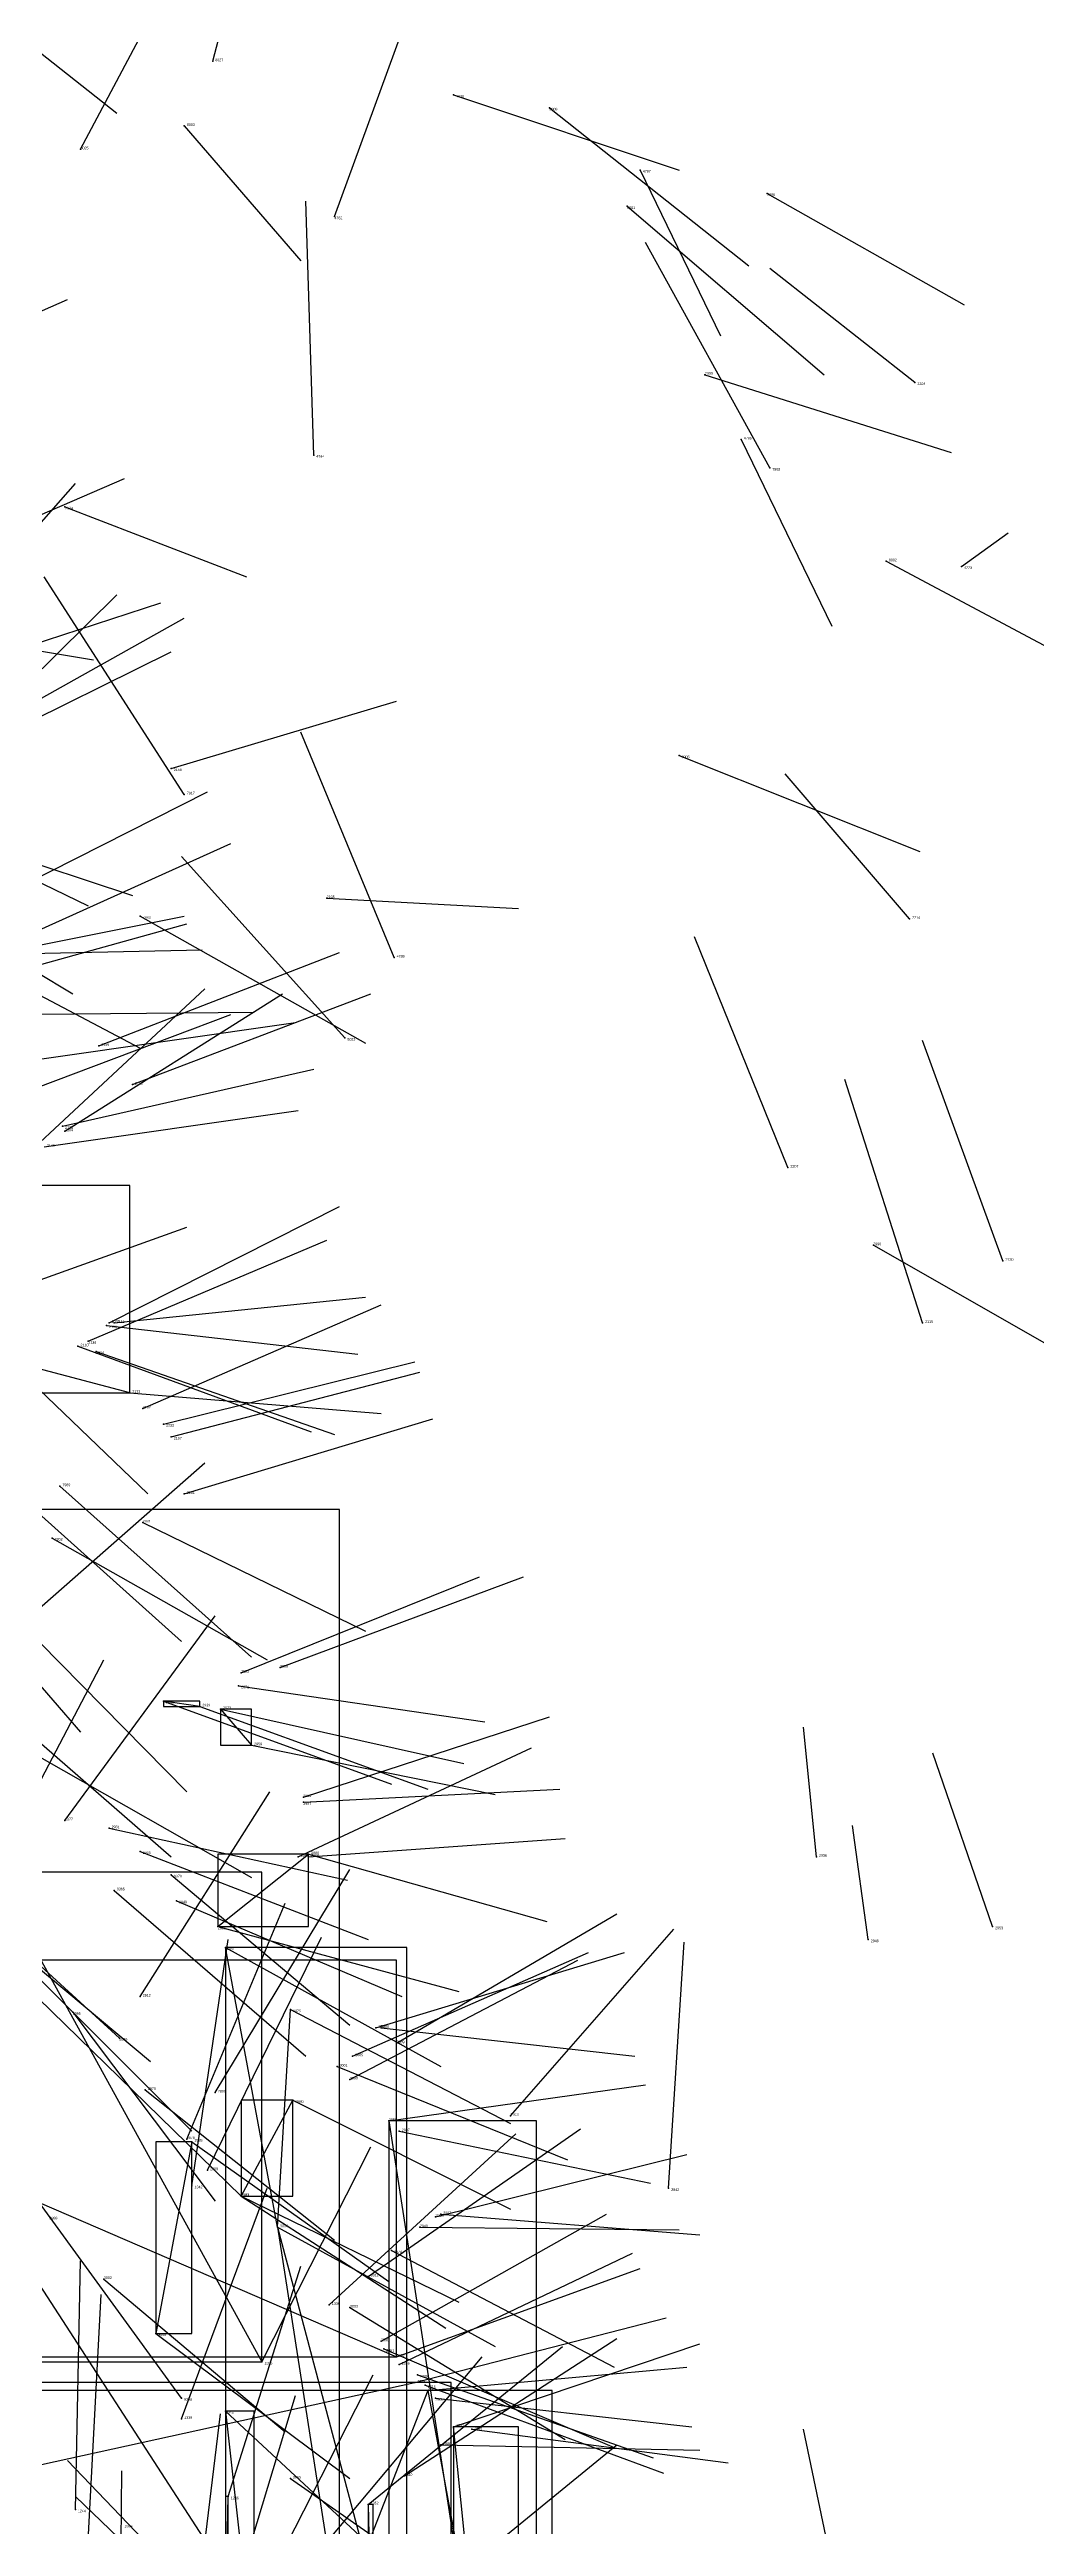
# Model space of a CAD drawing. Extents: x 59.1 to 70.8, y 600.3 to 605.1.
# Drawn here: x 68.139 to 68.52, y 602.336 to 603.293 of the extents above; entities that cross this region are included whole.
import ezdxf

# ---------------------------------------------------------------- set-up
doc = ezdxf.new("R2010")
doc.units = 0
for name, color, linetype in [('Clients', 3, 'CONTINUOUS'), ('Facilities', 3, 'CONTINUOUS'), ('Facilities_lines', 3, 'CONTINUOUS'), ('Min_max_boxes', 1, 'CONTINUOUS'), ('Normals', 1, 'CONTINUOUS'), ('Source_points', 5, 'CONTINUOUS'), ('Text', 3, 'CONTINUOUS')]:
    doc.layers.add(name, color=color, linetype=linetype)

msp = doc.modelspace()

# ---------------------------------------------------------------- linework, layer by layer
at = {"layer": 'Clients', "color": 5}
for p in [(68.183, 602.655, 449.027), (68.217, 602.638, 448.905), (68.239, 602.596, 448.81), (68.207, 602.56, 448.877), (68.232, 602.536, 448.755), (68.233, 602.501, 448.751), (68.213, 602.464, 448.643), (68.18, 602.411, 448.698), (68.221, 602.4, 447.855), (68.273, 602.402, 448.09), (68.28, 602.392, 448.029), (68.295, 602.375, 447.925), (68.208, 602.348, 447.632)]:
    msp.add_point(p, dxfattribs=at)
at = {"layer": 'Facilities', "color": 3}
for p in [(68.202, 603.288, 461.369), (68.295, 603.275, 459.977), (68.332, 603.27, 460.682), (68.191, 603.263, 460.671), (68.151, 603.254, 461.312), (68.367, 603.246, 458.247), (68.362, 603.232, 460.758), (68.416, 603.237, 460.61), (68.249, 603.228, 457.311), (68.392, 603.167, 460.275), (68.473, 603.164, 448.526), (68.241, 603.136, 458.045), (68.406, 603.142, 458.107), (68.417, 603.131, 462.125), (68.145, 603.116, 459.666), (68.462, 603.095, 460.521), (68.491, 603.093, 457.056), (68.186, 603.015, 448.549), (68.382, 603.02, 460.264), (68.191, 603.005, 462.338), (68.246, 602.965, 448.652), (68.174, 602.958, 460.226), (68.471, 602.957, 448.906), (68.272, 602.942, 458.017), (68.158, 602.908, 448.686), (68.253, 602.911, 460.861), (68.171, 602.893, 448.679), (68.144, 602.877, 449.354), (68.145, 602.875, 449.268), (68.424, 602.861, 448.936), (68.457, 602.831, 460.1), (68.507, 602.825, 449.116), (68.162, 602.801, 449.087), (68.164, 602.801, 449.17), (68.476, 602.801, 449.055), (68.15, 602.792, 449.343), (68.154, 602.794, 449.007), (68.161, 602.8, 449.253), (68.157, 602.79, 449.22), (68.17, 602.774, 449.157), (68.175, 602.768, 448.915), (68.183, 602.762, 449.035), (68.186, 602.757, 448.973), (68.143, 602.738, 460.196), (68.191, 602.735, 448.982), (68.14, 602.718, 449.216), (68.175, 602.724, 449.154), (68.228, 602.668, 448.713), (68.212, 602.661, 448.93), (68.213, 602.666, 448.764), (68.197, 602.653, 449.02), (68.205, 602.652, 448.968), (68.237, 602.618, 448.721), (68.237, 602.616, 448.784), (68.145, 602.609, 448.471), (68.162, 602.606, 449.062), (68.174, 602.597, 449.003), (68.235, 602.595, 448.646), (68.239, 602.595, 448.726), (68.435, 602.595, 449.562), (68.164, 602.582, 460.212), (68.186, 602.588, 460.616), (68.188, 602.578, 448.939), (68.204, 602.568, 448.91), (68.455, 602.563, 449.574), (68.503, 602.568, 449.565), (68.148, 602.535, 448.943), (68.174, 602.541, 448.352), (68.166, 602.525, 460.66), (68.265, 602.529, 448.57), (68.267, 602.529, 448.651), (68.256, 602.518, 448.495), (68.273, 602.523, 448.398), (68.176, 602.505, 448.88), (68.25, 602.514, 448.691), (68.255, 602.509, 448.389), (68.203, 602.504, 448.1), (68.192, 602.486, 448), (68.27, 602.493, 448.51), (68.274, 602.489, 448.571), (68.317, 602.495, 449.341), (68.194, 602.485, 448.816), (68.194, 602.468, 447.954), (68.2, 602.474, 448.032), (68.378, 602.467, 449.47), (68.213, 602.464, 448.755), (68.29, 602.457, 448.473), (68.227, 602.452, 448.695), (68.282, 602.452, 449.052), (68.288, 602.456, 448.39), (68.271, 602.443, 448.565), (68.16, 602.432, 448.76), (68.262, 602.433, 447.997), (68.247, 602.422, 447.922), (68.255, 602.421, 448.571), (68.267, 602.408, 448.15), (68.268, 602.405, 448.451), (68.274, 602.399, 447.967), (68.281, 602.395, 448.328), (68.284, 602.391, 448.388), (68.19, 602.386, 460.309), (68.207, 602.381, 448.576), (68.285, 602.389, 448.207), (68.288, 602.386, 448.267), (68.19, 602.378, 447.792), (68.302, 602.374, 448.23), (68.29, 602.368, 448.184), (68.232, 602.355, 448.452), (68.276, 602.356, 447.865), (68.149, 602.343, 447.73), (68.262, 602.345, 447.791)]:
    msp.add_point(p, dxfattribs=at)
at = {"layer": 'Facilities_lines', "color": 3}
for p, q in [((68.17, 602.774, 449.157), (67.869, 602.854, 449.178)), ((67.941, 602.729, 448.883), (68.251, 602.251, 448.219)), ((67.941, 602.729, 448.883), (68.213, 602.464, 448.643)), ((68.197, 602.653, 449.02), (68.183, 602.655, 449.027)), ((68.205, 602.652, 448.968), (68.217, 602.638, 448.905)), ((68.204, 602.568, 448.91), (68.239, 602.596, 448.81)), ((68.117, 602.589, 448.406), (68.221, 602.4, 447.855)), ((67.918, 602.555, 448.688), (68.273, 602.402, 448.09)), ((68.227, 602.452, 448.695), (68.207, 602.56, 448.877)), ((68.227, 602.452, 448.695), (68.232, 602.536, 448.755)), ((68.213, 602.464, 448.755), (68.233, 602.501, 448.751)), ((68.27, 602.493, 448.51), (68.327, 602.124, 447.42)), ((68.194, 602.485, 448.816), (68.18, 602.411, 448.698)), ((68.227, 602.452, 448.695), (68.26, 602.24, 448.16)), ((68.227, 602.452, 448.695), (68.277, 602.264, 448.204)), ((67.897, 602.308, 447.84), (68.28, 602.392, 448.029)), ((68.285, 602.389, 448.207), (68.07, 601.837, 446.737)), ((68.207, 602.381, 448.576), (68.218, 602.282, 448.34)), ((68.285, 602.389, 448.207), (68.333, 602.129, 447.499)), ((68.312, 602.205, 447.606), (68.295, 602.375, 447.925)), ((68.207, 602.298, 447.595), (68.208, 602.348, 447.632)), ((68.262, 602.345, 447.791), (68.264, 602.257, 447.56))]:
    msp.add_line(p, q, dxfattribs=at)
at = {"layer": 'Min_max_boxes', "color": 1}
for p, q in [((68.17, 602.854, 449.157), (67.869, 602.854, 449.157)), ((68.17, 602.854, 449.178), (67.869, 602.854, 449.178)), ((68.17, 602.774, 449.157), (68.17, 602.854, 449.157)), ((68.17, 602.774, 449.178), (68.17, 602.854, 449.178)), ((68.17, 602.854, 449.157), (68.17, 602.854, 449.178)), ((67.869, 602.774, 449.157), (68.17, 602.774, 449.157)), ((67.869, 602.774, 449.178), (68.17, 602.774, 449.178)), ((68.17, 602.774, 449.157), (68.17, 602.774, 449.178)), ((68.251, 602.729, 448.219), (67.941, 602.729, 448.219)), ((68.251, 602.729, 448.883), (67.941, 602.729, 448.883)), ((68.251, 602.251, 448.219), (68.251, 602.729, 448.219)), ((68.251, 602.251, 448.883), (68.251, 602.729, 448.883)), ((68.251, 602.729, 448.219), (68.251, 602.729, 448.883)), ((68.197, 602.655, 449.02), (68.183, 602.655, 449.02)), ((68.183, 602.655, 449.02), (68.183, 602.653, 449.02)), ((68.197, 602.655, 449.027), (68.183, 602.655, 449.027)), ((68.183, 602.655, 449.027), (68.183, 602.653, 449.027)), ((68.183, 602.655, 449.02), (68.183, 602.655, 449.027)), ((68.183, 602.653, 449.02), (68.197, 602.653, 449.02)), ((68.183, 602.653, 449.027), (68.197, 602.653, 449.027)), ((68.183, 602.653, 449.02), (68.183, 602.653, 449.027)), ((68.197, 602.653, 449.02), (68.197, 602.655, 449.02)), ((68.197, 602.653, 449.027), (68.197, 602.655, 449.027)), ((68.197, 602.655, 449.02), (68.197, 602.655, 449.027)), ((68.197, 602.653, 449.02), (68.197, 602.653, 449.027)), ((68.217, 602.652, 448.905), (68.205, 602.652, 448.905)), ((68.205, 602.652, 448.905), (68.205, 602.638, 448.905)), ((68.217, 602.652, 448.968), (68.205, 602.652, 448.968)), ((68.205, 602.652, 448.968), (68.205, 602.638, 448.968)), ((68.205, 602.652, 448.905), (68.205, 602.652, 448.968)), ((68.217, 602.638, 448.905), (68.217, 602.652, 448.905)), ((68.217, 602.638, 448.968), (68.217, 602.652, 448.968)), ((68.217, 602.652, 448.905), (68.217, 602.652, 448.968)), ((68.205, 602.638, 448.905), (68.217, 602.638, 448.905)), ((68.205, 602.638, 448.968), (68.217, 602.638, 448.968)), ((68.205, 602.638, 448.905), (68.205, 602.638, 448.968)), ((68.217, 602.638, 448.905), (68.217, 602.638, 448.968)), ((68.239, 602.596, 448.81), (68.204, 602.596, 448.81)), ((68.204, 602.596, 448.81), (68.204, 602.568, 448.81)), ((68.239, 602.596, 448.91), (68.204, 602.596, 448.91)), ((68.204, 602.596, 448.91), (68.204, 602.568, 448.91)), ((68.204, 602.596, 448.81), (68.204, 602.596, 448.91)), ((68.239, 602.568, 448.81), (68.239, 602.596, 448.81)), ((68.239, 602.568, 448.91), (68.239, 602.596, 448.91)), ((68.239, 602.596, 448.81), (68.239, 602.596, 448.91)), ((68.221, 602.589, 447.855), (68.117, 602.589, 447.855)), ((68.221, 602.589, 448.406), (68.117, 602.589, 448.406)), ((68.221, 602.4, 447.855), (68.221, 602.589, 447.855)), ((68.221, 602.4, 448.406), (68.221, 602.589, 448.406)), ((68.221, 602.589, 447.855), (68.221, 602.589, 448.406)), ((68.204, 602.568, 448.81), (68.239, 602.568, 448.81)), ((68.204, 602.568, 448.91), (68.239, 602.568, 448.91)), ((68.204, 602.568, 448.81), (68.204, 602.568, 448.91)), ((68.239, 602.568, 448.81), (68.239, 602.568, 448.91)), ((68.273, 602.555, 448.09), (67.918, 602.555, 448.09)), ((68.273, 602.555, 448.688), (67.918, 602.555, 448.688)), ((68.277, 602.56, 448.16), (68.207, 602.56, 448.16)), ((68.207, 602.56, 448.16), (68.207, 602.24, 448.16)), ((68.277, 602.56, 448.877), (68.207, 602.56, 448.877)), ((68.207, 602.56, 448.877), (68.207, 602.24, 448.877)), ((68.207, 602.56, 448.16), (68.207, 602.56, 448.877)), ((68.273, 602.402, 448.09), (68.273, 602.555, 448.09)), ((68.273, 602.402, 448.688), (68.273, 602.555, 448.688)), ((68.273, 602.555, 448.09), (68.273, 602.555, 448.688)), ((68.277, 602.24, 448.16), (68.277, 602.56, 448.16)), ((68.277, 602.24, 448.877), (68.277, 602.56, 448.877)), ((68.277, 602.56, 448.16), (68.277, 602.56, 448.877)), ((68.233, 602.501, 448.751), (68.213, 602.501, 448.751)), ((68.213, 602.501, 448.751), (68.213, 602.464, 448.751)), ((68.233, 602.501, 448.755), (68.213, 602.501, 448.755)), ((68.213, 602.501, 448.755), (68.213, 602.464, 448.755)), ((68.213, 602.501, 448.751), (68.213, 602.501, 448.755)), ((68.233, 602.464, 448.751), (68.233, 602.501, 448.751)), ((68.233, 602.464, 448.755), (68.233, 602.501, 448.755)), ((68.233, 602.501, 448.751), (68.233, 602.501, 448.755)), ((68.327, 602.493, 447.42), (68.27, 602.493, 447.42)), ((68.27, 602.493, 447.42), (68.27, 602.124, 447.42)), ((68.327, 602.493, 448.51), (68.27, 602.493, 448.51)), ((68.27, 602.493, 448.51), (68.27, 602.124, 448.51)), ((68.27, 602.493, 447.42), (68.27, 602.493, 448.51)), ((68.327, 602.124, 447.42), (68.327, 602.493, 447.42)), ((68.327, 602.124, 448.51), (68.327, 602.493, 448.51)), ((68.327, 602.493, 447.42), (68.327, 602.493, 448.51)), ((68.194, 602.485, 448.698), (68.18, 602.485, 448.698)), ((68.18, 602.485, 448.698), (68.18, 602.411, 448.698)), ((68.194, 602.485, 448.816), (68.18, 602.485, 448.816)), ((68.18, 602.485, 448.816), (68.18, 602.411, 448.816)), ((68.18, 602.485, 448.698), (68.18, 602.485, 448.816)), ((68.194, 602.411, 448.698), (68.194, 602.485, 448.698)), ((68.194, 602.411, 448.816), (68.194, 602.485, 448.816)), ((68.194, 602.485, 448.698), (68.194, 602.485, 448.816)), ((68.213, 602.464, 448.751), (68.233, 602.464, 448.751)), ((68.213, 602.464, 448.755), (68.233, 602.464, 448.755)), ((68.213, 602.464, 448.751), (68.213, 602.464, 448.755)), ((68.233, 602.464, 448.751), (68.233, 602.464, 448.755)), ((68.18, 602.411, 448.698), (68.194, 602.411, 448.698)), ((68.18, 602.411, 448.816), (68.194, 602.411, 448.816)), ((68.18, 602.411, 448.698), (68.18, 602.411, 448.816)), ((68.194, 602.411, 448.698), (68.194, 602.411, 448.816)), ((67.918, 602.402, 448.09), (68.273, 602.402, 448.09)), ((67.918, 602.402, 448.688), (68.273, 602.402, 448.688)), ((68.117, 602.4, 447.855), (68.221, 602.4, 447.855)), ((68.117, 602.4, 448.406), (68.221, 602.4, 448.406)), ((68.221, 602.4, 447.855), (68.221, 602.4, 448.406)), ((68.273, 602.402, 448.09), (68.273, 602.402, 448.688)), ((68.294, 602.392, 447.84), (67.897, 602.392, 447.84)), ((68.294, 602.392, 448.029), (67.897, 602.392, 448.029)), ((68.294, 602.291, 447.84), (68.294, 602.392, 447.84)), ((68.294, 602.291, 448.029), (68.294, 602.392, 448.029)), ((68.294, 602.392, 447.84), (68.294, 602.392, 448.029)), ((68.333, 602.389, 446.737), (68.07, 602.389, 446.737)), ((68.333, 602.389, 448.207), (68.07, 602.389, 448.207)), ((68.218, 602.381, 448.34), (68.207, 602.381, 448.34)), ((68.207, 602.381, 448.34), (68.207, 602.282, 448.34)), ((68.218, 602.381, 448.576), (68.207, 602.381, 448.576)), ((68.207, 602.381, 448.576), (68.207, 602.282, 448.576)), ((68.207, 602.381, 448.34), (68.207, 602.381, 448.576)), ((68.218, 602.282, 448.34), (68.218, 602.381, 448.34)), ((68.218, 602.282, 448.576), (68.218, 602.381, 448.576)), ((68.218, 602.381, 448.34), (68.218, 602.381, 448.576)), ((68.333, 601.837, 446.737), (68.333, 602.389, 446.737)), ((68.333, 601.837, 448.207), (68.333, 602.389, 448.207)), ((68.333, 602.389, 446.737), (68.333, 602.389, 448.207)), ((68.32, 602.375, 447.606), (68.295, 602.375, 447.606)), ((68.295, 602.375, 447.606), (68.295, 602.205, 447.606)), ((68.32, 602.375, 447.925), (68.295, 602.375, 447.925)), ((68.295, 602.375, 447.925), (68.295, 602.205, 447.925)), ((68.295, 602.375, 447.606), (68.295, 602.375, 447.925)), ((68.32, 602.205, 447.606), (68.32, 602.375, 447.606)), ((68.32, 602.205, 447.925), (68.32, 602.375, 447.925)), ((68.32, 602.375, 447.606), (68.32, 602.375, 447.925)), ((68.208, 602.348, 447.595), (68.207, 602.348, 447.595)), ((68.207, 602.348, 447.595), (68.207, 602.298, 447.595)), ((68.208, 602.348, 447.632), (68.207, 602.348, 447.632)), ((68.207, 602.348, 447.632), (68.207, 602.298, 447.632)), ((68.207, 602.348, 447.595), (68.207, 602.348, 447.632)), ((68.208, 602.298, 447.595), (68.208, 602.348, 447.595)), ((68.208, 602.298, 447.632), (68.208, 602.348, 447.632)), ((68.208, 602.348, 447.595), (68.208, 602.348, 447.632)), ((68.264, 602.345, 447.56), (68.262, 602.345, 447.56)), ((68.262, 602.345, 447.56), (68.262, 602.257, 447.56)), ((68.264, 602.345, 447.791), (68.262, 602.345, 447.791)), ((68.262, 602.345, 447.791), (68.262, 602.257, 447.791)), ((68.262, 602.345, 447.56), (68.262, 602.345, 447.791)), ((68.264, 602.257, 447.56), (68.264, 602.345, 447.56)), ((68.264, 602.257, 447.791), (68.264, 602.345, 447.791)), ((68.264, 602.345, 447.56), (68.264, 602.345, 447.791))]:
    msp.add_line(p, q, dxfattribs=at)
at = {"layer": 'Normals', "color": 1}
for p, q in [((68.202, 603.288, 461.369), (68.224, 603.371, 461.317)), ((68.151, 603.254, 461.312), (68.194, 603.335, 461.273)), ((68.249, 603.228, 457.311), (68.28, 603.313, 457.267)), ((68.118, 603.305, 460.813), (68.165, 603.268, 460.893)), ((68.295, 603.275, 459.977), (68.382, 603.246, 459.938)), ((68.332, 603.27, 460.682), (68.409, 603.209, 460.663)), ((68.191, 603.263, 460.671), (68.236, 603.211, 460.744)), ((68.367, 603.246, 458.247), (68.398, 603.182, 458.317)), ((68.241, 603.136, 458.045), (68.238, 603.234, 458.026)), ((68.362, 603.232, 460.758), (68.438, 603.167, 460.756)), ((68.416, 603.237, 460.61), (68.492, 603.194, 460.561)), ((68.417, 603.131, 462.125), (68.369, 603.218, 462.116)), ((68.473, 603.164, 448.526), (68.417, 603.208, 448.596)), ((68.054, 603.156, 450.037), (68.146, 603.196, 450.036)), ((68.392, 603.167, 460.275), (68.487, 603.137, 460.279)), ((68.406, 603.142, 458.107), (68.441, 603.07, 458.167)), ((68.076, 603.087, 449.941), (68.168, 603.127, 449.94)), ((68.083, 603.05, 449.651), (68.149, 603.125, 449.647)), ((68.145, 603.116, 459.666), (68.215, 603.089, 459.6)), ((68.491, 603.093, 457.056), (68.509, 603.106, 457.154)), ((68.191, 603.005, 462.338), (68.137, 603.089, 462.33)), ((68.462, 603.095, 460.521), (68.55, 603.048, 460.514)), ((68.087, 603.048, 449.772), (68.182, 603.079, 449.776)), ((68.094, 603.012, 449.613), (68.165, 603.082, 449.604)), ((68.059, 603.073, 450.034), (68.156, 603.057, 450.052)), ((68.107, 603.026, 448.873), (68.191, 603.073, 448.898)), ((68.097, 603.016, 449.694), (68.186, 603.06, 449.705)), ((68.186, 603.015, 448.549), (68.273, 603.041, 448.508)), ((68.272, 602.942, 458.017), (68.236, 603.029, 457.983)), ((68.382, 603.02, 460.264), (68.475, 602.983, 460.271)), ((68.471, 602.957, 448.906), (68.423, 603.013, 448.974)), ((68.065, 603.005, 449.969), (68.154, 602.962, 449.986)), ((68.111, 602.961, 449.53), (68.2, 603.006, 449.517)), ((68.077, 602.997, 449.875), (68.171, 602.966, 449.886)), ((68.118, 602.945, 449.505), (68.209, 602.986, 449.495)), ((68.063, 602.979, 449.865), (68.148, 602.928, 449.881)), ((68.253, 602.911, 460.861), (68.19, 602.981, 460.827)), ((68.246, 602.965, 448.652), (68.32, 602.961, 448.585)), ((68.101, 602.94, 448.633), (68.191, 602.958, 448.594)), ((68.102, 602.93, 448.602), (68.192, 602.955, 448.567)), ((68.174, 602.958, 460.226), (68.261, 602.909, 460.216)), ((68.089, 602.952, 449.737), (68.174, 602.907, 449.764)), ((68.101, 602.943, 448.886), (68.198, 602.945, 448.912)), ((68.424, 602.861, 448.936), (68.388, 602.95, 448.964)), ((68.158, 602.908, 448.686), (68.251, 602.944, 448.679)), ((68.126, 602.862, 449.114), (68.199, 602.93, 449.111)), ((68.145, 602.875, 449.268), (68.229, 602.928, 449.257)), ((68.171, 602.893, 448.679), (68.263, 602.928, 448.664)), ((68.116, 602.885, 448.865), (68.209, 602.92, 448.877)), ((68.121, 602.92, 449.551), (68.218, 602.921, 449.574)), ((68.136, 602.903, 449.427), (68.234, 602.917, 449.438)), ((68.507, 602.825, 449.116), (68.476, 602.91, 449.159)), ((68.144, 602.877, 449.354), (68.241, 602.899, 449.363)), ((68.476, 602.801, 449.055), (68.446, 602.895, 449.071)), ((68.137, 602.869, 449.439), (68.235, 602.883, 449.45)), ((68.162, 602.801, 449.087), (68.251, 602.846, 449.089)), ((68.1, 602.805, 448.839), (68.192, 602.838, 448.817)), ((68.154, 602.794, 449.007), (68.246, 602.833, 449.007)), ((68.457, 602.831, 460.1), (68.541, 602.783, 460.075)), ((68.164, 602.801, 449.17), (68.261, 602.811, 449.193)), ((68.175, 602.768, 448.915), (68.267, 602.808, 448.917)), ((68.15, 602.792, 449.343), (68.24, 602.759, 449.371)), ((68.161, 602.8, 449.253), (68.258, 602.789, 449.272)), ((68.125, 602.785, 460.662), (68.177, 602.735, 460.732)), ((68.157, 602.79, 449.22), (68.249, 602.758, 449.245)), ((68.183, 602.762, 449.035), (68.28, 602.786, 449.034)), ((68.186, 602.757, 448.973), (68.282, 602.782, 448.963)), ((68.17, 602.774, 449.157), (68.267, 602.766, 449.179)), ((68.191, 602.735, 448.982), (68.287, 602.764, 448.976)), ((68.133, 602.689, 448.599), (68.199, 602.747, 448.55)), ((68.121, 602.74, 449.34), (68.19, 602.678, 449.378)), ((68.143, 602.738, 460.196), (68.217, 602.672, 460.183)), ((68.14, 602.718, 449.216), (68.223, 602.671, 449.244)), ((68.175, 602.724, 449.154), (68.261, 602.682, 449.182)), ((68.099, 602.703, 459.634), (68.151, 602.643, 459.574)), ((68.213, 602.666, 448.764), (68.305, 602.703, 448.755)), ((68.228, 602.668, 448.713), (68.322, 602.703, 448.708)), ((68.145, 602.609, 448.471), (68.203, 602.688, 448.45)), ((68.127, 602.686, 449.264), (68.192, 602.62, 449.302)), ((68.117, 602.589, 448.406), (68.16, 602.671, 448.369)), ((68.212, 602.661, 448.93), (68.307, 602.647, 448.958)), ((68.117, 602.655, 449.19), (68.186, 602.595, 449.231)), ((68.183, 602.655, 449.027), (68.271, 602.623, 449.061)), ((68.197, 602.653, 449.02), (68.285, 602.621, 449.054)), ((68.205, 602.652, 448.968), (68.299, 602.631, 448.996)), ((68.237, 602.618, 448.721), (68.332, 602.649, 448.717)), ((68.435, 602.595, 449.562), (68.43, 602.645, 449.648)), ((68.136, 602.633, 449.125), (68.217, 602.587, 449.161)), ((68.217, 602.638, 448.905), (68.311, 602.619, 448.934)), ((68.235, 602.595, 448.646), (68.325, 602.637, 448.635)), ((68.503, 602.568, 449.565), (68.48, 602.635, 449.635)), ((68.174, 602.541, 448.352), (68.224, 602.62, 448.318)), ((68.237, 602.616, 448.784), (68.336, 602.621, 448.793)), ((68.162, 602.606, 449.062), (68.254, 602.586, 449.095)), ((68.239, 602.595, 448.726), (68.338, 602.602, 448.741)), ((68.455, 602.563, 449.574), (68.449, 602.607, 449.664)), ((68.174, 602.597, 449.003), (68.262, 602.563, 449.038)), ((68.239, 602.596, 448.81), (68.331, 602.57, 448.838)), ((68.166, 602.525, 460.66), (68.097, 602.588, 460.625)), ((68.164, 602.582, 460.212), (68.238, 602.518, 460.192)), ((68.186, 602.588, 460.616), (68.255, 602.53, 460.66)), ((68.203, 602.504, 448.1), (68.255, 602.59, 448.1)), ((68.111, 602.572, 449.066), (68.178, 602.516, 449.116)), ((68.188, 602.578, 448.939), (68.275, 602.541, 448.972)), ((68.192, 602.486, 448), (68.23, 602.577, 447.982)), ((68.273, 602.523, 448.398), (68.358, 602.573, 448.379)), ((68.194, 602.468, 447.954), (68.208, 602.563, 447.925)), ((68.2, 602.474, 448.032), (68.244, 602.564, 448.023)), ((68.204, 602.568, 448.91), (68.297, 602.543, 448.937)), ((68.317, 602.495, 449.341), (68.38, 602.567, 449.311)), ((68.378, 602.467, 449.47), (68.384, 602.562, 449.501)), ((68.13, 602.553, 449.003), (68.194, 602.489, 449.046)), ((68.207, 602.56, 448.877), (68.29, 602.514, 448.907)), ((68.255, 602.509, 448.389), (68.343, 602.555, 448.377)), ((68.256, 602.518, 448.495), (68.347, 602.558, 448.486)), ((68.265, 602.529, 448.57), (68.361, 602.558, 448.57)), ((68.148, 602.535, 448.943), (68.203, 602.462, 448.984)), ((68.232, 602.536, 448.755), (68.317, 602.492, 448.785)), ((68.267, 602.529, 448.651), (68.365, 602.518, 448.667)), ((68.176, 602.505, 448.88), (68.249, 602.447, 448.917)), ((68.25, 602.514, 448.691), (68.339, 602.478, 448.721)), ((68.27, 602.493, 448.51), (68.369, 602.507, 448.509)), ((68.233, 602.501, 448.751), (68.317, 602.459, 448.786)), ((68.247, 602.422, 447.922), (68.319, 602.488, 447.899)), ((68.262, 602.433, 447.997), (68.344, 602.49, 447.987)), ((68.274, 602.489, 448.571), (68.371, 602.469, 448.587)), ((68.194, 602.485, 448.816), (68.27, 602.431, 448.852)), ((68.221, 602.4, 447.855), (68.263, 602.483, 447.818)), ((68.288, 602.456, 448.39), (68.385, 602.48, 448.391)), ((68.19, 602.386, 460.309), (68.131, 602.467, 460.303)), ((68.19, 602.378, 447.792), (68.223, 602.467, 447.76)), ((68.213, 602.464, 448.643), (68.292, 602.413, 448.675)), ((68.213, 602.464, 448.755), (68.297, 602.423, 448.791)), ((68.267, 602.408, 448.15), (68.354, 602.457, 448.158)), ((68.29, 602.457, 448.473), (68.39, 602.449, 448.478)), ((68.227, 602.452, 448.695), (68.311, 602.406, 448.723)), ((68.282, 602.452, 449.052), (68.382, 602.451, 449.061)), ((68.149, 602.343, 447.73), (68.151, 602.439, 447.702)), ((68.271, 602.443, 448.565), (68.357, 602.398, 448.588)), ((68.274, 602.399, 447.967), (68.364, 602.442, 447.963)), ((68.16, 602.432, 448.76), (68.23, 602.373, 448.799)), ((68.208, 602.348, 447.632), (68.236, 602.437, 447.596)), ((68.273, 602.402, 448.09), (68.367, 602.436, 448.093)), ((68.154, 602.331, 447.666), (68.159, 602.426, 447.637)), ((68.255, 602.421, 448.571), (68.338, 602.37, 448.595)), ((68.18, 602.411, 448.698), (68.255, 602.355, 448.733)), ((68.276, 602.356, 447.865), (68.358, 602.409, 447.846)), ((68.28, 602.392, 448.029), (68.377, 602.417, 448.026)), ((68.244, 602.328, 447.722), (68.306, 602.402, 447.695)), ((68.262, 602.345, 447.791), (68.337, 602.406, 447.767)), ((68.268, 602.405, 448.451), (68.357, 602.367, 448.474)), ((68.295, 602.375, 447.925), (68.39, 602.407, 447.921)), ((68.22, 602.309, 447.65), (68.264, 602.395, 447.623)), ((68.281, 602.395, 448.328), (68.372, 602.363, 448.353)), ((68.284, 602.391, 448.388), (68.376, 602.357, 448.408)), ((68.285, 602.389, 448.207), (68.385, 602.398, 448.207)), ((68.207, 602.298, 447.595), (68.234, 602.387, 447.558)), ((68.207, 602.381, 448.576), (68.277, 602.316, 448.606)), ((68.288, 602.386, 448.267), (68.387, 602.375, 448.28)), ((68.194, 602.289, 447.582), (68.205, 602.38, 447.543)), ((68.302, 602.374, 448.23), (68.401, 602.361, 448.24)), ((68.447, 602.293, 449.594), (68.43, 602.374, 449.649)), ((68.212, 602.293, 448.402), (68.146, 602.362, 448.372)), ((68.282, 602.306, 447.73), (68.358, 602.368, 447.711)), ((68.29, 602.368, 448.184), (68.39, 602.366, 448.189)), ((68.166, 602.266, 447.516), (68.167, 602.358, 447.476)), ((68.232, 602.355, 448.452), (68.311, 602.3, 448.48)), ((68.218, 602.282, 448.34), (68.149, 602.348, 448.309))]:
    msp.add_line(p, q, dxfattribs=at)
at = {"layer": 'Source_points', "color": 5}
for p in [(68.202, 603.288, 461.369), (68.295, 603.275, 459.977), (68.332, 603.27, 460.682), (68.191, 603.263, 460.671), (68.151, 603.254, 461.312), (68.367, 603.246, 458.247), (68.362, 603.232, 460.758), (68.416, 603.237, 460.61), (68.249, 603.228, 457.311), (68.392, 603.167, 460.275), (68.473, 603.164, 448.526), (68.241, 603.136, 458.045), (68.406, 603.142, 458.107), (68.417, 603.131, 462.125), (68.145, 603.116, 459.666), (68.462, 603.095, 460.521), (68.491, 603.093, 457.056), (68.186, 603.015, 448.549), (68.382, 603.02, 460.264), (68.191, 603.005, 462.338), (68.246, 602.965, 448.652), (68.174, 602.958, 460.226), (68.471, 602.957, 448.906), (68.272, 602.942, 458.017), (68.158, 602.908, 448.686), (68.253, 602.911, 460.861), (68.171, 602.893, 448.679), (68.144, 602.877, 449.354), (68.145, 602.875, 449.268), (68.424, 602.861, 448.936), (68.457, 602.831, 460.1), (68.507, 602.825, 449.116), (68.162, 602.801, 449.087), (68.164, 602.801, 449.17), (68.476, 602.801, 449.055), (68.15, 602.792, 449.343), (68.154, 602.794, 449.007), (68.161, 602.8, 449.253), (68.157, 602.79, 449.22), (68.17, 602.774, 449.157), (68.175, 602.768, 448.915), (68.183, 602.762, 449.035), (68.186, 602.757, 448.973), (68.143, 602.738, 460.196), (68.191, 602.735, 448.982), (68.14, 602.718, 449.216), (68.175, 602.724, 449.154), (68.228, 602.668, 448.713), (68.212, 602.661, 448.93), (68.213, 602.666, 448.764), (68.183, 602.655, 449.027), (68.197, 602.653, 449.02), (68.205, 602.652, 448.968), (68.217, 602.638, 448.905), (68.237, 602.618, 448.721), (68.237, 602.616, 448.784), (68.145, 602.609, 448.471), (68.162, 602.606, 449.062), (68.174, 602.597, 449.003), (68.235, 602.595, 448.646), (68.239, 602.596, 448.81), (68.239, 602.595, 448.726), (68.435, 602.595, 449.562), (68.164, 602.582, 460.212), (68.186, 602.588, 460.616), (68.188, 602.578, 448.939), (68.204, 602.568, 448.91), (68.455, 602.563, 449.574), (68.503, 602.568, 449.565), (68.207, 602.56, 448.877), (68.148, 602.535, 448.943), (68.174, 602.541, 448.352), (68.232, 602.536, 448.755), (68.166, 602.525, 460.66), (68.265, 602.529, 448.57), (68.267, 602.529, 448.651), (68.256, 602.518, 448.495), (68.273, 602.523, 448.398), (68.176, 602.505, 448.88), (68.25, 602.514, 448.691), (68.255, 602.509, 448.389), (68.203, 602.504, 448.1), (68.233, 602.501, 448.751), (68.192, 602.486, 448), (68.27, 602.493, 448.51), (68.274, 602.489, 448.571), (68.317, 602.495, 449.341), (68.194, 602.485, 448.816), (68.194, 602.468, 447.954), (68.2, 602.474, 448.032), (68.378, 602.467, 449.47), (68.213, 602.464, 448.643), (68.213, 602.464, 448.755), (68.29, 602.457, 448.473), (68.227, 602.452, 448.695), (68.282, 602.452, 449.052), (68.288, 602.456, 448.39), (68.271, 602.443, 448.565), (68.16, 602.432, 448.76), (68.262, 602.433, 447.997), (68.247, 602.422, 447.922), (68.255, 602.421, 448.571), (68.18, 602.411, 448.698), (68.221, 602.4, 447.855), (68.267, 602.408, 448.15), (68.268, 602.405, 448.451), (68.273, 602.402, 448.09), (68.274, 602.399, 447.967), (68.28, 602.392, 448.029), (68.281, 602.395, 448.328), (68.284, 602.391, 448.388), (68.19, 602.386, 460.309), (68.207, 602.381, 448.576), (68.285, 602.389, 448.207), (68.288, 602.386, 448.267), (68.19, 602.378, 447.792), (68.295, 602.375, 447.925), (68.302, 602.374, 448.23), (68.29, 602.368, 448.184), (68.232, 602.355, 448.452), (68.276, 602.356, 447.865), (68.149, 602.343, 447.73), (68.208, 602.348, 447.632), (68.262, 602.345, 447.791)]:
    msp.add_point(p, dxfattribs=at)

# ---------------------------------------------------------------- texts
at = {"layer": 'Text', "color": 3}
for s, p in [('8027', (68.203, 603.288, 461.369)), ('7930', (68.296, 603.274, 459.977)), ('8008', (68.332, 603.269, 460.682)), ('8003', (68.192, 603.263, 460.671)), ('8025', (68.151, 603.254, 461.312)), ('4797', (68.368, 603.245, 458.247)), ('8001', (68.362, 603.231, 460.758)), ('7996', (68.416, 603.236, 460.61)), ('4762', (68.249, 603.227, 457.311)), ('7999', (68.392, 603.167, 460.275)), ('2204', (68.474, 603.163, 448.526)), ('4764', (68.242, 603.135, 458.045)), ('4786', (68.407, 603.142, 458.107)), ('7908', (68.418, 603.13, 462.125)), ('7934', (68.145, 603.115, 459.666)), ('8002', (68.463, 603.095, 460.521)), ('4773', (68.492, 603.092, 457.056)), ('2158', (68.187, 603.014, 448.549)), ('8005', (68.383, 603.019, 460.264)), ('7917', (68.192, 603.005, 462.338)), ('2105', (68.246, 602.965, 448.652)), ('7993', (68.175, 602.957, 460.226)), ('2214', (68.472, 602.957, 448.906)), ('4799', (68.273, 602.942, 458.017)), ('2156', (68.159, 602.908, 448.686)), ('8023', (68.254, 602.91, 460.861)), ('2118', (68.172, 602.893, 448.679)), ('2140', (68.138, 602.869, 449.439)), ('2113', (68.145, 602.876, 449.354)), ('2104', (68.145, 602.875, 449.268)), ('2207', (68.425, 602.861, 448.936)), ('7990', (68.457, 602.831, 460.1)), ('2130', (68.508, 602.825, 449.116)), ('2032', (68.163, 602.801, 449.087)), ('2111', (68.165, 602.801, 449.17)), ('2115', (68.477, 602.801, 449.055)), ('2110', (68.151, 602.792, 449.343)), ('2138', (68.154, 602.793, 449.007)), ('2109', (68.162, 602.799, 449.253)), ('2034', (68.157, 602.789, 449.22)), ('2133', (68.171, 602.774, 449.157)), ('2162', (68.175, 602.768, 448.915)), ('2033', (68.184, 602.761, 449.035)), ('2197', (68.187, 602.756, 448.973)), ('7989', (68.144, 602.738, 460.196)), ('2101', (68.192, 602.735, 448.982)), ('2031', (68.175, 602.724, 449.154)), ('2202', (68.141, 602.717, 449.216)), ('2999', (68.228, 602.668, 448.713)), ('2982', (68.213, 602.666, 448.764)), ('2971', (68.213, 602.66, 448.93)), ('2930', (68.184, 602.654, 449.027)), ('2939', (68.198, 602.653, 449.02)), ('2973', (68.206, 602.652, 448.968)), ('2959', (68.218, 602.638, 448.905)), ('2977', (68.145, 602.609, 448.471)), ('2960', (68.237, 602.618, 448.721)), ('2987', (68.237, 602.615, 448.784)), ('2931', (68.163, 602.606, 449.062)), ('2923', (68.175, 602.596, 449.003)), ('2981', (68.236, 602.595, 448.646)), ('2986', (68.24, 602.596, 448.81)), ('2998', (68.24, 602.595, 448.726)), ('2936', (68.436, 602.595, 449.562)), ('9365', (68.165, 602.582, 460.212)), ('9370', (68.187, 602.587, 460.616)), ('2949', (68.189, 602.577, 448.939)), ('2966', (68.204, 602.567, 448.91)), ('2948', (68.456, 602.562, 449.574)), ('2953', (68.504, 602.567, 449.565)), ('2976', (68.207, 602.559, 448.877)), ('2965', (68.148, 602.534, 448.943)), ('2912', (68.175, 602.541, 448.352)), ('2975', (68.233, 602.535, 448.755)), ('9369', (68.166, 602.524, 460.66)), ('2957', (68.266, 602.529, 448.57)), ('3008', (68.267, 602.529, 448.651)), ('2969', (68.273, 602.523, 448.398)), ('3001', (68.251, 602.514, 448.691)), ('3005', (68.257, 602.518, 448.495)), ('2970', (68.177, 602.505, 448.88)), ('2899', (68.204, 602.504, 448.1)), ('2990', (68.255, 602.509, 448.389)), ('2980', (68.234, 602.5, 448.751)), ('2943', (68.317, 602.495, 449.341)), ('2878', (68.192, 602.486, 448)), ('2985', (68.195, 602.485, 448.816)), ('2958', (68.27, 602.493, 448.51)), ('2997', (68.275, 602.489, 448.571)), ('1342', (68.195, 602.467, 447.954)), ('2889', (68.201, 602.474, 448.032)), ('2942', (68.379, 602.466, 449.47)), ('2983', (68.213, 602.464, 448.643)), ('2991', (68.213, 602.464, 448.755)), ('2908', (68.288, 602.456, 448.39)), ('3007', (68.291, 602.457, 448.473)), ('2988', (68.139, 602.455, 448.82)), ('3004', (68.228, 602.452, 448.695)), ('2940', (68.282, 602.452, 449.052)), ('2974', (68.272, 602.442, 448.565)), ('3002', (68.16, 602.432, 448.76)), ('3011', (68.263, 602.433, 447.997)), ('1336', (68.248, 602.422, 447.922)), ('3003', (68.255, 602.421, 448.571)), ('3006', (68.181, 602.41, 448.698)), ('2890', (68.267, 602.408, 448.15)), ('1335', (68.222, 602.399, 447.855)), ('2961', (68.269, 602.404, 448.451)), ('2882', (68.273, 602.402, 448.09)), ('1346', (68.275, 602.399, 447.967)), ('2879', (68.281, 602.392, 448.029)), ('2906', (68.282, 602.394, 448.328)), ('2916', (68.285, 602.39, 448.388)), ('2884', (68.285, 602.389, 448.207)), ('9368', (68.191, 602.385, 460.309)), ('2945', (68.207, 602.38, 448.576)), ('2905', (68.288, 602.385, 448.267)), ('1339', (68.191, 602.378, 447.792)), ('1351', (68.296, 602.375, 447.925)), ('2898', (68.303, 602.374, 448.23)), ('2886', (68.291, 602.368, 448.184)), ('2955', (68.233, 602.355, 448.452)), ('1340', (68.276, 602.356, 447.865)), ('1244', (68.15, 602.342, 447.73)), ('1246', (68.209, 602.347, 447.632)), ('1352', (68.263, 602.345, 447.791)), ('2996', (68.168, 602.336, 448.584))]:
    msp.add_text(s, height=0.001, dxfattribs=at).set_placement(p)

doc.saveas('drawing.dxf')
